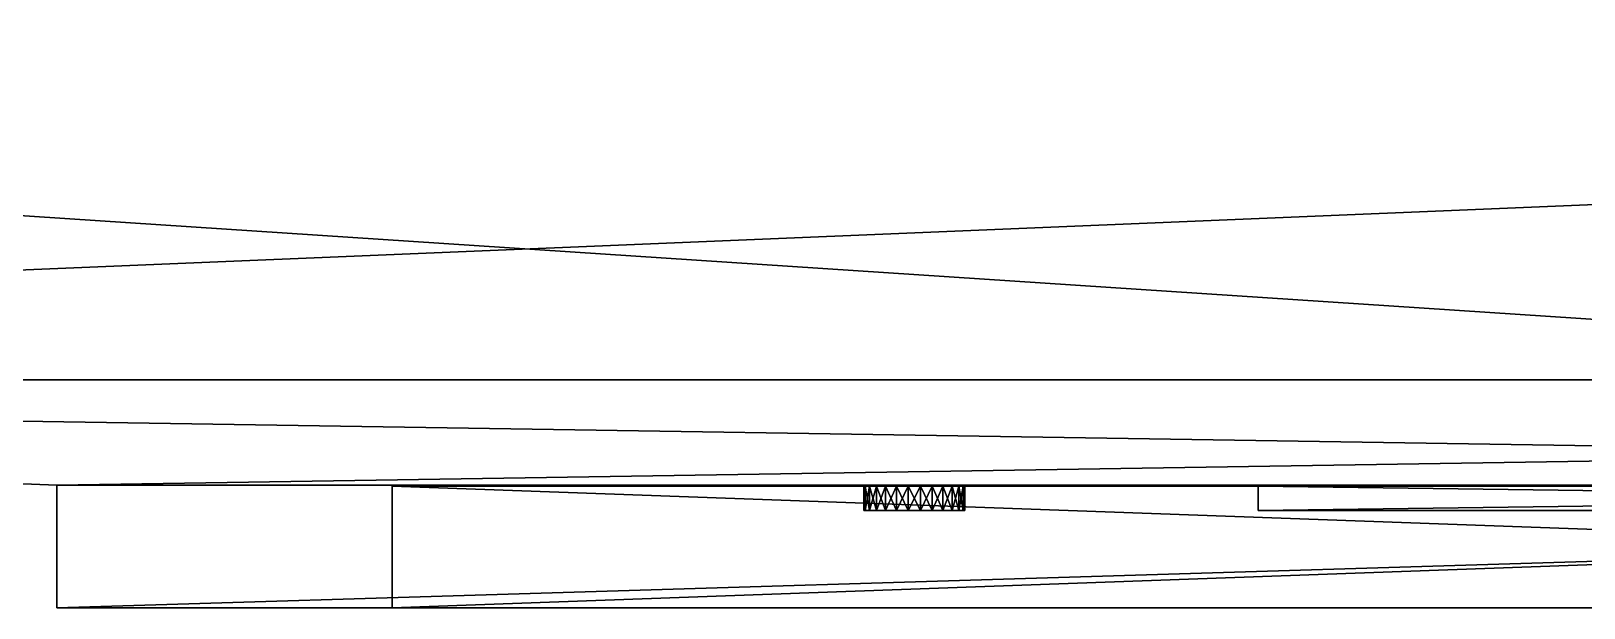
# Model space of a CAD drawing. Header units: metres. Extents: x -0.31 to 0.173, y -0.17 to 0.169.
# Drawn here: x -0.1528 to -0.089, y -0.1699 to -0.1461 of the extents above; entities that cross this region are included whole.
import ezdxf

# ---------------------------------------------------------------- set-up
doc = ezdxf.new("R2010")
doc.units = ezdxf.units.M
doc.layers.add('Default layer', color=7, linetype='Continuous')

# ---------------------------------------------------------------- blocks, each defined once
blk = doc.blocks.new('Robe Robin BMFL WashBeam')
mesh = blk.add_polyface()
corners = [(0.041126, -0.165855, -0.032329), (0.041126, -0.164855, -0.032329), (-0.033894, -0.164855, -0.032329), (-0.033894, -0.165855, -0.032329), (-0.203675, -0.143953, -0.104944), (0.203675, -0.083166, -0.104944), (0.203675, -0.143953, -0.104944), (-0.193314, -0.160478, -0.104944), (0.193314, -0.160478, -0.104944), (-0.083303, -0.164807, -0.104944), (0.083303, -0.164807, -0.104944), (-0.083303, -0.169855, -0.104944), (0.083303, -0.169855, -0.104944), (-0.202494, -0.145967), (0.202494, -0.083166), (0.153192, -0.115311), (0.150827, -0.115794), (0.14857, -0.11665), (0.146479, -0.117857), (0.144609, -0.119383), (0.143008, -0.12119), (0.141718, -0.123231), (0.140772, -0.125451), (0.140194, -0.127795), (0.14, -0.130201), (0.140194, -0.132608), (0.140772, -0.134951), (0.141718, -0.137172), (0.143008, -0.139213), (0.144609, -0.141019), (0.083303, -0.164807), (-0.083303, -0.169855), (0.083303, -0.169855), (0.069506, -0.164855, -0.091485), (0.069506, -0.164855, -0.015701), (-0.069506, -0.164855, -0.015701), (0.041126, -0.164855, -0.079823), (-0.033894, -0.164855, -0.079823), (-0.069506, -0.164855, -0.091485), (0.041126, -0.165855, -0.079823), (-0.033894, -0.165855, -0.079823), (-0.069506, -0.169855, -0.015701), (0.069506, -0.169855, -0.015701), (0.069506, -0.169855, -0.091485), (-0.069506, -0.169855, -0.091485), (-0.041092, -0.115201, -0.733147), (-0.01679, -0.114091, -0.733147), (-0.01012, -0.114841, -0.733147), (-0.003419, -0.115201, -0.733147), (0.060959, -0.115201, -0.681456), (0.061275, -0.112687, -0.694452), (0.08394, -0.115201, -0.595219), (0.008928, -0.114841, -0.733147), (0.022211, -0.112952, -0.733147), (0.039899, -0.115201, -0.733147), (0.002226, -0.115201, -0.733147), (-0.000287, -0.115201, -0.733368), (0.09699, -0.115016, -0.574508), (0.097233, -0.114997, -0.224143), (-0.098182, -0.115016, -0.574508), (-0.089447, -0.115201, -0.574508), (0.088255, -0.115201, -0.574508), (-0.071678, -0.115201, -0.650018)]
mesh.append_faces([[corners[k] for k in face] for face in [(0, 2, 3), (11, 10, 12), (31, 30, 32), (39, 3, 40), (41, 34, 42), (42, 33, 43), (45, 47, 48)]], dxfattribs={"vtx0": -1})
mesh.append_faces([[corners[k] for k in face] for face in [(33, 37, 38), (39, 1, 0), (49, 50, 51), (56, 52, 55), (57, 58, 59)]], dxfattribs={"vtx0": -1, "vtx1": -1})
mesh.append_faces([[corners[k] for k in face] for face in [(9, 8, 10), (13, 14, 15), (13, 15, 16), (13, 16, 17), (13, 17, 18), (13, 18, 19), (13, 19, 20), (13, 20, 21), (13, 21, 22), (13, 22, 23), (13, 23, 24), (13, 24, 25), (13, 25, 26), (13, 26, 27), (13, 27, 28), (13, 28, 29), (13, 29, 30), (1, 35, 2), (39, 0, 3), (40, 36, 39), (42, 34, 33), (12, 32, 42), (42, 32, 31), (12, 42, 43), (12, 43, 11), (43, 33, 38), (43, 38, 44), (61, 60, 62), (49, 51, 62), (49, 62, 45), (48, 49, 45), (54, 48, 55), (55, 48, 56), (54, 50, 49)]], dxfattribs={"vtx0": -1, "vtx1": -1, "vtx2": -1})
mesh.append_faces([[corners[k] for k in face] for face in [(4, 5, 6), (7, 6, 8), (1, 34, 35), (33, 1, 36), (33, 36, 37), (45, 46, 47), (47, 56, 48), (57, 60, 61)]], dxfattribs={"vtx0": -1, "vtx2": -1})
mesh.append_faces([[corners[k] for k in face] for face in [(33, 34, 1), (39, 36, 1), (40, 37, 36), (41, 35, 34), (52, 53, 54), (55, 52, 54), (51, 61, 62), (54, 49, 48)]], dxfattribs={"vtx1": -1, "vtx2": -1})
mesh.append_faces([[corners[k] for k in face] for face in [(0, 1, 2)]], dxfattribs={"vtx2": -1})
mesh = blk.add_polyface()
corners = [(-0.193314, -0.160478), (-0.202494, -0.145967), (0.083303, -0.164807), (-0.083303, -0.164807), (-0.193314, -0.160478, -0.104944), (-0.083303, -0.164807, -0.104944), (-0.1412, -0.136081), (-0.140436, -0.133791), (-0.140436, -0.133791, 0.009), (-0.1412, -0.136081, 0.009), (-0.140049, -0.131408), (-0.140049, -0.128994), (-0.140049, -0.128994, 0.009), (-0.140049, -0.131408, 0.009), (-0.145513, -0.118582), (-0.1475, -0.117211), (-0.1475, -0.117211, 0.009), (-0.145513, -0.118582, 0.009), (-0.1412, -0.124322, 0.009), (-0.142322, -0.122184, 0.009), (-0.168282, -0.123231, 0.009), (-0.140436, -0.126612, 0.009), (-0.169228, -0.125451, 0.009), (-0.169806, -0.127795, 0.009), (-0.17, -0.130201, 0.009), (-0.169806, -0.132608, 0.009), (-0.169228, -0.134951, 0.009), (-0.142322, -0.138218, 0.009), (-0.168282, -0.137172, 0.009), (-0.140436, -0.126612), (-0.149681, -0.116176), (-0.152, -0.115505, 0.009), (-0.149681, -0.116176, 0.009), (-0.142322, -0.122184), (-0.143772, -0.120255), (-0.143772, -0.120255, 0.009), (-0.142322, -0.138218), (-0.1412, -0.124322), (-0.149681, -0.144227), (-0.1475, -0.143192), (-0.1475, -0.143192, 0.009), (-0.149681, -0.144227, 0.009), (-0.143772, -0.140148), (-0.143772, -0.140148, 0.009), (-0.145513, -0.14182), (-0.145513, -0.14182, 0.009), (-0.152, -0.144898), (-0.126983, -0.104973, -0.244077), (-0.128742, -0.103742, -0.574508), (-0.124825, -0.10636, -0.574508), (-0.123319, -0.107253, -0.241519), (-0.098426, -0.114997, -0.224143), (-0.135884, -0.097645, -0.250513), (-0.133781, -0.099647, -0.248822), (-0.115485, -0.111018, -0.236051), (-0.107124, -0.113628, -0.230215), (-0.116436, -0.110634, -0.574508), (-0.107482, -0.113544, -0.574508), (-0.098182, -0.115016, -0.574508), (-0.100941, -0.105322, -0.574508), (-0.097496, -0.105048, -0.594919), (-0.096805, -0.105682, -0.594919), (-0.069172, -0.109093, -0.692534), (-0.089447, -0.115201, -0.574508), (-0.132442, -0.100826, -0.574508)]
mesh.append_faces([[corners[k] for k in face] for face in [(47, 48, 49), (54, 56, 57)]])
mesh.append_faces([[corners[k] for k in face] for face in [(51, 52, 53), (51, 54, 55), (50, 49, 56)]], dxfattribs={"vtx0": -1})
mesh.append_faces([[corners[k] for k in face] for face in [(3, 4, 5), (55, 54, 57), (51, 55, 58), (59, 61, 62)]], dxfattribs={"vtx0": -1, "vtx1": -1})
mesh.append_faces([[corners[k] for k in face] for face in [(0, 1, 2), (13, 12, 24), (9, 8, 26), (11, 21, 12), (7, 13, 8), (30, 31, 32), (33, 35, 19), (36, 9, 27), (37, 19, 18), (38, 40, 41), (42, 27, 43), (15, 32, 16), (39, 45, 40), (34, 17, 35), (29, 18, 21), (44, 43, 45), (51, 47, 50), (54, 50, 56), (48, 64, 59), (49, 48, 59), (49, 59, 63), (56, 49, 63), (57, 56, 63), (58, 57, 63)]], dxfattribs={"vtx0": -1, "vtx1": -1, "vtx2": -1})
mesh.append_faces([[corners[k] for k in face] for face in [(6, 8, 9), (10, 12, 13), (14, 16, 17), (51, 53, 47), (51, 50, 54), (55, 57, 58)]], dxfattribs={"vtx0": -1, "vtx2": -1})
mesh.append_faces([[corners[k] for k in face] for face in [(50, 47, 49)]], dxfattribs={"vtx1": -1})
mesh.append_faces([[corners[k] for k in face] for face in [(6, 7, 8), (14, 15, 16), (18, 19, 20), (21, 18, 22), (12, 21, 23), (8, 13, 25), (27, 9, 28), (11, 29, 21), (7, 10, 13), (33, 34, 35), (36, 6, 9), (37, 33, 19), (38, 39, 40), (42, 36, 27), (15, 30, 32), (39, 44, 45), (34, 14, 17), (29, 37, 18), (46, 38, 41), (44, 42, 43), (59, 60, 61), (63, 59, 62)]], dxfattribs={"vtx1": -1, "vtx2": -1})
mesh.append_faces([[corners[k] for k in face] for face in [(10, 11, 12)]], dxfattribs={"vtx2": -1})
mesh = blk.add_polyface()
corners = [(-0.193314, -0.160478, -0.104944), (-0.203675, -0.143953, -0.104944), (0.203675, -0.143953, -0.104944), (-0.083303, -0.164807, -0.104944), (0.193314, -0.160478, -0.104944), (-0.083303, -0.164807), (-0.193314, -0.160478), (0.083303, -0.164807), (-0.033894, -0.164855, -0.079823), (-0.048284, -0.164855, -0.0522), (-0.046195, -0.164855, -0.061695), (-0.04648, -0.164855, -0.061283), (-0.046854, -0.164855, -0.060951), (-0.047298, -0.164855, -0.060719), (-0.047784, -0.164855, -0.060599), (-0.048284, -0.164855, -0.060599), (-0.04877, -0.164855, -0.060719), (-0.049213, -0.164855, -0.060951), (-0.046018, -0.164855, -0.062163), (-0.05005, -0.164855, -0.062163), (-0.049872, -0.164855, -0.061695), (-0.069506, -0.164855, -0.091485), (-0.045958, -0.164855, -0.06266), (-0.05011, -0.164855, -0.06266), (-0.046018, -0.164855, -0.063157), (-0.05005, -0.164855, -0.063157), (-0.046195, -0.164855, -0.063625), (-0.049872, -0.164855, -0.063625), (-0.04648, -0.164855, -0.064037), (-0.049588, -0.164855, -0.064037), (-0.046854, -0.164855, -0.064369), (-0.049213, -0.164855, -0.064369), (-0.047298, -0.164855, -0.064601), (-0.04877, -0.164855, -0.064601), (-0.047784, -0.164855, -0.064721), (-0.048284, -0.164855, -0.064721), (-0.047298, -0.164855, -0.073024), (-0.047784, -0.164855, -0.072904), (-0.048284, -0.164855, -0.072904), (-0.04877, -0.164855, -0.073024), (-0.049213, -0.164855, -0.073257), (-0.049588, -0.164855, -0.073589), (-0.046854, -0.164855, -0.073257), (-0.04648, -0.164855, -0.073589), (-0.046195, -0.164855, -0.074001), (-0.049872, -0.164855, -0.074001), (-0.046018, -0.164855, -0.074469), (-0.05005, -0.164855, -0.074469), (-0.045958, -0.164855, -0.074965), (-0.05011, -0.164855, -0.074965), (-0.046018, -0.164855, -0.075462), (-0.05005, -0.164855, -0.075462), (-0.046195, -0.164855, -0.07593), (-0.049872, -0.164855, -0.07593), (-0.04648, -0.164855, -0.076342), (-0.046854, -0.164855, -0.076674), (-0.047298, -0.164855, -0.076907), (-0.047784, -0.164855, -0.077027), (-0.049213, -0.164855, -0.039111), (-0.049588, -0.164855, -0.038779), (-0.049588, -0.164855, -0.048762), (-0.049213, -0.164855, -0.04843), (-0.067735, -0.109985, -0.692534), (-0.069172, -0.109093, -0.692534), (-0.053694, -0.109954, -0.733147), (-0.041092, -0.115201, -0.733147), (-0.071678, -0.115201, -0.650018), (-0.042691, -0.107257, -0.733147), (-0.036376, -0.10953, -0.733147), (-0.01679, -0.114091, -0.733147), (-0.089447, -0.115201, -0.574508), (0.097233, -0.114997, -0.224143), (-0.098426, -0.114997, -0.224143), (-0.098182, -0.115016, -0.574508), (0.09699, -0.115016, -0.574508)]
mesh.append_faces([[corners[k] for k in face] for face in [(8, 10, 18)]], dxfattribs={"vtx0": -1})
mesh.append_faces([[corners[k] for k in face] for face in [(10, 9, 11), (13, 9, 14), (19, 20, 21), (27, 25, 21), (47, 45, 21), (66, 62, 65), (70, 62, 66)]], dxfattribs={"vtx0": -1, "vtx1": -1})
mesh.append_faces([[corners[k] for k in face] for face in [(0, 1, 2), (11, 9, 12), (12, 9, 13), (14, 9, 15), (15, 9, 16), (16, 9, 17), (8, 18, 22), (23, 19, 21), (8, 22, 24), (25, 23, 21), (8, 24, 26), (8, 26, 28), (29, 27, 21), (8, 28, 30), (8, 30, 32), (35, 33, 21), (8, 34, 35), (36, 35, 37), (37, 35, 38), (38, 35, 39), (39, 35, 40), (40, 35, 41), (41, 35, 21), (8, 36, 42), (8, 42, 43), (8, 43, 44), (45, 41, 21), (8, 44, 46), (8, 46, 48), (49, 47, 21), (8, 48, 50), (51, 49, 21), (8, 50, 52), (53, 51, 21), (8, 52, 54), (8, 54, 55), (8, 55, 56), (8, 56, 57), (58, 59, 60), (61, 58, 60), (62, 63, 64), (64, 67, 68), (64, 68, 69), (65, 64, 69), (70, 63, 62), (71, 72, 73), (74, 73, 70)]], dxfattribs={"vtx0": -1, "vtx1": -1, "vtx2": -1})
mesh.append_faces([[corners[k] for k in face] for face in [(8, 9, 10), (31, 29, 21), (8, 32, 34), (8, 35, 36), (62, 64, 65)]], dxfattribs={"vtx0": -1, "vtx2": -1})
mesh.append_faces([[corners[k] for k in face] for face in [(33, 31, 21)]], dxfattribs={"vtx1": -1})
mesh.append_faces([[corners[k] for k in face] for face in [(3, 0, 4), (5, 6, 7)]], dxfattribs={"vtx1": -1, "vtx2": -1})
mesh = blk.add_polyface()
corners = [(-0.202494, -0.145967), (-0.215735, -0.120805, -0.007836), (-0.215735, -0.120805, -0.09816), (-0.203675, -0.143953, -0.104944), (-0.193314, -0.160478, -0.104944), (-0.193314, -0.160478), (-0.083303, -0.164807), (-0.169806, -0.127795, 0.009), (-0.169228, -0.125451, 0.009), (-0.169228, -0.125451), (-0.169806, -0.127795), (-0.16143, -0.143753, 0.009), (-0.163521, -0.142546, 0.009), (-0.163521, -0.142546), (-0.16143, -0.143753), (-0.165391, -0.119383, 0.009), (-0.163521, -0.117857, 0.009), (-0.163521, -0.117857), (-0.165391, -0.119383), (-0.166992, -0.139213, 0.009), (-0.168282, -0.137172, 0.009), (-0.168282, -0.137172), (-0.166992, -0.139213), (-0.145513, -0.118582, 0.009), (-0.143772, -0.120255, 0.009), (-0.166992, -0.12119, 0.009), (-0.142322, -0.122184, 0.009), (-0.168282, -0.123231, 0.009), (-0.1412, -0.124322, 0.009), (-0.140436, -0.126612, 0.009), (-0.140049, -0.128994, 0.009), (-0.17, -0.130201, 0.009), (-0.140049, -0.131408, 0.009), (-0.169806, -0.132608, 0.009), (-0.140436, -0.133791, 0.009), (-0.169228, -0.134951, 0.009), (-0.1412, -0.136081, 0.009), (-0.142322, -0.138218, 0.009), (-0.143772, -0.140148, 0.009), (-0.165391, -0.141019, 0.009), (-0.145513, -0.14182, 0.009), (-0.1475, -0.143192, 0.009), (-0.149681, -0.144227, 0.009), (-0.159173, -0.144609, 0.009), (-0.152, -0.144898, 0.009), (-0.156808, -0.145092, 0.009), (-0.154396, -0.145189, 0.009), (-0.156808, -0.145092), (-0.154396, -0.145189), (-0.169228, -0.134951), (-0.166992, -0.12119), (-0.168282, -0.123231), (-0.17, -0.130201), (-0.165391, -0.141019), (-0.159173, -0.144609), (-0.169806, -0.132608), (-0.152, -0.144898)]
mesh.append_faces([[corners[k] for k in face] for face in [(0, 2, 3), (46, 47, 48), (31, 10, 52)]], dxfattribs={"vtx0": -1})
mesh.append_faces([[corners[k] for k in face] for face in [(6, 5, 4), (23, 16, 15), (29, 8, 7), (37, 20, 19), (41, 12, 11), (46, 45, 47), (20, 35, 49), (27, 25, 50), (31, 7, 10), (12, 39, 53), (45, 43, 54), (43, 11, 14), (8, 27, 51), (35, 33, 55), (39, 19, 22), (33, 31, 52), (56, 42, 44), (48, 44, 46), (25, 15, 18)]], dxfattribs={"vtx0": -1, "vtx1": -1, "vtx2": -1})
mesh.append_faces([[corners[k] for k in face] for face in [(0, 3, 4), (7, 9, 10), (11, 13, 14), (15, 17, 18), (19, 21, 22), (24, 15, 25), (26, 25, 27), (28, 27, 8), (30, 7, 31), (32, 31, 33), (34, 33, 35), (36, 35, 20), (38, 19, 39), (40, 39, 12), (42, 11, 43), (44, 43, 45), (20, 49, 21), (27, 50, 51), (12, 53, 13), (45, 54, 47), (43, 14, 54), (8, 51, 9), (35, 55, 49), (39, 22, 53), (33, 52, 55), (25, 18, 50)]], dxfattribs={"vtx0": -1, "vtx2": -1})
mesh.append_faces([[corners[k] for k in face] for face in [(5, 0, 4), (46, 44, 45)]], dxfattribs={"vtx1": -1})
mesh.append_faces([[corners[k] for k in face] for face in [(0, 1, 2), (7, 8, 9), (11, 12, 13), (15, 16, 17), (19, 20, 21), (24, 23, 15), (26, 24, 25), (38, 37, 19), (40, 38, 39), (41, 40, 12), (42, 41, 11), (44, 42, 43), (48, 56, 44)]], dxfattribs={"vtx1": -1, "vtx2": -1})
mesh = blk.add_polyface()
corners = [(-0.04877, -0.165855, -0.060719), (-0.04877, -0.164855, -0.060719), (-0.049213, -0.164855, -0.060951), (-0.049213, -0.165855, -0.060951), (-0.05005, -0.165855, -0.075462), (-0.05005, -0.164855, -0.075462), (-0.049872, -0.164855, -0.07593), (-0.049872, -0.165855, -0.07593), (-0.049872, -0.165855, -0.074001), (-0.049872, -0.164855, -0.074001), (-0.05005, -0.164855, -0.074469), (-0.05005, -0.165855, -0.074469), (-0.049588, -0.165855, -0.061283), (-0.049588, -0.164855, -0.061283), (-0.049872, -0.164855, -0.061695), (-0.049872, -0.165855, -0.061695), (-0.049872, -0.165855, -0.049174), (-0.049872, -0.164855, -0.049174), (-0.05005, -0.164855, -0.049642), (-0.05005, -0.165855, -0.049642), (-0.05011, -0.165855, -0.06266), (-0.05011, -0.164855, -0.06266), (-0.05005, -0.164855, -0.063157), (-0.05005, -0.165855, -0.063157), (-0.05005, -0.164855, -0.062163), (-0.05005, -0.165855, -0.062163), (-0.049213, -0.165855, -0.039111), (-0.049213, -0.164855, -0.039111), (-0.04877, -0.164855, -0.039343), (-0.04877, -0.165855, -0.039343), (-0.049588, -0.165855, -0.076342), (-0.049588, -0.164855, -0.076342), (-0.049213, -0.164855, -0.076674), (-0.049213, -0.165855, -0.076674), (-0.049588, -0.165855, -0.051516), (-0.049588, -0.164855, -0.051516), (-0.049213, -0.164855, -0.051848), (-0.049213, -0.165855, -0.051848), (-0.069506, -0.169855, -0.015701), (-0.083303, -0.169855), (-0.083303, -0.169855, -0.104944), (-0.069506, -0.169855, -0.091485), (-0.05011, -0.165855, -0.050139), (-0.05011, -0.164855, -0.050139), (-0.05005, -0.164855, -0.050636), (-0.05005, -0.165855, -0.050636), (-0.049872, -0.165855, -0.051104), (-0.049872, -0.164855, -0.051104), (-0.04877, -0.164855, -0.076907), (-0.04877, -0.165855, -0.076907), (-0.049872, -0.164855, -0.063625), (-0.049872, -0.165855, -0.063625), (-0.049588, -0.164855, -0.064037), (-0.049588, -0.165855, -0.064037), (-0.049213, -0.164855, -0.064369), (-0.049213, -0.165855, -0.064369), (-0.049213, -0.165855, -0.073257), (-0.049213, -0.164855, -0.073257), (-0.049588, -0.164855, -0.073589), (-0.049588, -0.165855, -0.073589), (-0.049588, -0.165855, -0.048762), (-0.049588, -0.164855, -0.048762), (-0.04877, -0.165855, -0.03546), (-0.049213, -0.164855, -0.035693), (-0.049213, -0.165855, -0.035693), (-0.049872, -0.165855, -0.036437), (-0.05005, -0.164855, -0.036905), (-0.05005, -0.165855, -0.036905), (-0.05005, -0.165855, -0.037899), (-0.049872, -0.164855, -0.038367), (-0.049872, -0.165855, -0.038367), (-0.05011, -0.165855, -0.074965), (-0.069506, -0.164855, -0.091485), (-0.069506, -0.164855, -0.015701), (-0.05011, -0.164855, -0.074965), (-0.04877, -0.165855, -0.073024), (-0.049213, -0.165855, -0.04843), (-0.04877, -0.165855, -0.048198), (-0.049213, -0.164855, -0.04843), (-0.049588, -0.164855, -0.038779), (-0.049588, -0.165855, -0.038779), (-0.05011, -0.164855, -0.037402), (-0.05011, -0.165855, -0.037402), (-0.049588, -0.164855, -0.036025), (-0.049588, -0.165855, -0.036025), (-0.05005, -0.164855, -0.037899), (-0.049872, -0.164855, -0.036437), (-0.083303, -0.164807), (-0.083303, -0.164807, -0.104944)]
mesh.append_faces([[corners[k] for k in face] for face in [(8, 9, 10), (16, 17, 18), (15, 14, 24), (60, 61, 17)]])
mesh.append_faces([[corners[k] for k in face] for face in [(42, 44, 45), (75, 57, 56)]], dxfattribs={"vtx0": -1})
mesh.append_faces([[corners[k] for k in face] for face in [(0, 2, 3), (4, 6, 7), (8, 10, 11), (12, 14, 15), (16, 18, 19), (20, 22, 23), (15, 24, 25), (34, 35, 36), (34, 36, 37), (46, 35, 34), (23, 50, 51), (51, 52, 53), (53, 54, 55), (60, 17, 16), (62, 63, 64), (45, 47, 46), (76, 61, 60), (80, 27, 26)]], dxfattribs={"vtx0": -1, "vtx1": -1})
mesh.append_faces([[corners[k] for k in face] for face in [(25, 24, 21), (25, 21, 20), (26, 27, 28), (26, 28, 29), (30, 31, 32), (30, 32, 33), (46, 47, 35), (33, 32, 48), (33, 48, 49), (56, 58, 59), (68, 69, 70), (19, 43, 42), (59, 9, 8), (71, 5, 4), (41, 73, 38), (11, 74, 71), (7, 31, 30), (77, 78, 76), (70, 79, 80), (67, 81, 82), (64, 83, 84), (84, 86, 65), (3, 13, 12), (39, 87, 88), (39, 88, 40)]], dxfattribs={"vtx0": -1, "vtx1": -1, "vtx2": -1})
mesh.append_faces([[corners[k] for k in face] for face in [(4, 5, 6), (38, 39, 40), (23, 22, 50), (51, 50, 52), (53, 52, 54), (56, 57, 58), (65, 66, 67), (82, 85, 68)]], dxfattribs={"vtx0": -1, "vtx2": -1})
mesh.append_faces([[corners[k] for k in face] for face in [(41, 38, 40)]], dxfattribs={"vtx1": -1, "vtx2": -1})
mesh.append_faces([[corners[k] for k in face] for face in [(0, 1, 2), (12, 13, 14), (20, 21, 22), (42, 43, 44), (41, 72, 73)]], dxfattribs={"vtx2": -1})
mesh = blk.add_polyface()
corners = [(-0.083303, -0.169855, -0.104944), (-0.083303, -0.164807, -0.104944), (0.083303, -0.164807, -0.104944), (-0.045958, -0.165855, -0.037402), (-0.046018, -0.165855, -0.036905), (-0.05005, -0.165855, -0.036905), (-0.046018, -0.165855, -0.050636), (-0.046018, -0.164855, -0.050636), (-0.045958, -0.164855, -0.050139), (-0.045958, -0.165855, -0.050139), (-0.046018, -0.165855, -0.049642), (-0.046018, -0.164855, -0.049642), (-0.046195, -0.164855, -0.049174), (-0.046195, -0.165855, -0.049174), (-0.046018, -0.165855, -0.074469), (-0.046018, -0.164855, -0.074469), (-0.046195, -0.164855, -0.074001), (-0.046195, -0.165855, -0.074001), (-0.046195, -0.165855, -0.07593), (-0.046195, -0.164855, -0.07593), (-0.046018, -0.164855, -0.075462), (-0.046018, -0.165855, -0.075462), (-0.046854, -0.165855, -0.035693), (-0.046854, -0.164855, -0.035693), (-0.047298, -0.164855, -0.03546), (-0.047298, -0.165855, -0.03546), (-0.046854, -0.165855, -0.076674), (-0.046854, -0.164855, -0.076674), (-0.04648, -0.164855, -0.076342), (-0.04648, -0.165855, -0.076342), (-0.047298, -0.165855, -0.039343), (-0.047298, -0.164855, -0.039343), (-0.046854, -0.164855, -0.039111), (-0.046854, -0.165855, -0.039111), (-0.083303, -0.169855), (-0.083303, -0.164807), (0.083303, -0.164807), (-0.045958, -0.165855, -0.074965), (-0.05005, -0.165855, -0.074469), (-0.047298, -0.165855, -0.076907), (-0.047298, -0.164855, -0.076907), (-0.046854, -0.165855, -0.073257), (-0.046854, -0.164855, -0.073257), (-0.047298, -0.164855, -0.073024), (-0.047298, -0.165855, -0.073024), (-0.04648, -0.164855, -0.073589), (-0.04648, -0.165855, -0.073589), (-0.045958, -0.165855, -0.06266), (-0.045958, -0.164855, -0.06266), (-0.046018, -0.164855, -0.062163), (-0.046018, -0.165855, -0.062163), (-0.04648, -0.165855, -0.061283), (-0.04648, -0.164855, -0.061283), (-0.046854, -0.164855, -0.060951), (-0.046854, -0.165855, -0.060951), (-0.045958, -0.164855, -0.074965), (0.069506, -0.169855, -0.091485), (-0.069506, -0.169855, -0.091485), (-0.046195, -0.165855, -0.036437), (-0.046195, -0.164855, -0.036437), (-0.04648, -0.164855, -0.036025), (-0.04648, -0.165855, -0.036025), (-0.046854, -0.165855, -0.051848), (-0.04648, -0.164855, -0.051516), (-0.04648, -0.165855, -0.051516), (-0.047298, -0.164855, -0.060719), (-0.047298, -0.165855, -0.060719), (-0.05005, -0.165855, -0.062163), (-0.046195, -0.165855, -0.063625), (-0.046018, -0.164855, -0.063157), (-0.046018, -0.165855, -0.063157), (-0.047298, -0.165855, -0.064601), (-0.046854, -0.164855, -0.064369), (-0.046854, -0.165855, -0.064369), (-0.04648, -0.165855, -0.048762), (-0.046854, -0.164855, -0.04843), (-0.046854, -0.165855, -0.04843), (-0.04648, -0.165855, -0.064037), (-0.046195, -0.164855, -0.063625), (-0.033894, -0.165855, -0.032329), (-0.033894, -0.164855, -0.079823), (-0.033894, -0.165855, -0.079823), (-0.04648, -0.164855, -0.064037), (-0.046195, -0.164855, -0.051104), (-0.046195, -0.165855, -0.051104), (-0.046018, -0.164855, -0.036905), (-0.046018, -0.165855, -0.037899), (-0.045958, -0.164855, -0.037402), (0.069506, -0.169855, -0.015701), (-0.069506, -0.169855, -0.015701), (-0.047298, -0.165855, -0.05208), (-0.046854, -0.164855, -0.051848), (-0.047298, -0.164855, -0.048198), (-0.047298, -0.165855, -0.048198), (-0.05005, -0.165855, -0.049642), (-0.04648, -0.164855, -0.038779), (-0.04648, -0.165855, -0.038779), (-0.046195, -0.165855, -0.038367), (-0.046018, -0.164855, -0.037899), (-0.04648, -0.164855, -0.048762), (-0.046195, -0.164855, -0.038367), (-0.046195, -0.164855, -0.061695), (-0.046195, -0.165855, -0.061695)]
mesh.append_faces([[corners[k] for k in face] for face in [(10, 11, 12), (14, 15, 16), (18, 19, 20), (22, 23, 24)]])
mesh.append_faces([[corners[k] for k in face] for face in [(6, 8, 9), (26, 27, 28), (17, 16, 45), (61, 60, 23), (74, 75, 76), (3, 85, 4)]], dxfattribs={"vtx0": -1})
mesh.append_faces([[corners[k] for k in face] for face in [(10, 12, 13), (14, 16, 17), (18, 20, 21), (26, 28, 29), (30, 32, 33), (47, 49, 50), (51, 53, 54), (61, 23, 22), (62, 63, 64), (54, 65, 66), (64, 83, 84), (90, 91, 62), (76, 92, 93), (97, 98, 86), (4, 59, 58), (96, 100, 97), (70, 48, 47), (9, 11, 10)]], dxfattribs={"vtx0": -1, "vtx1": -1})
mesh.append_faces([[corners[k] for k in face] for face in [(3, 4, 5), (22, 24, 25), (37, 14, 38), (39, 27, 26), (17, 45, 46), (58, 60, 61), (46, 42, 41), (47, 50, 67), (37, 15, 14), (71, 72, 73), (77, 78, 68), (79, 80, 81), (29, 19, 18), (73, 82, 77), (86, 87, 3), (88, 34, 89), (9, 10, 94), (33, 95, 96), (13, 99, 74), (84, 7, 6), (50, 101, 102), (102, 52, 51)]], dxfattribs={"vtx0": -1, "vtx1": -1, "vtx2": -1})
mesh.append_faces([[corners[k] for k in face] for face in [(30, 31, 32), (39, 40, 27), (41, 42, 43), (41, 43, 44), (21, 55, 37), (0, 56, 57), (68, 69, 70)]], dxfattribs={"vtx0": -1, "vtx2": -1})
mesh.append_faces([[corners[k] for k in face] for face in [(0, 1, 2), (34, 35, 36)]], dxfattribs={"vtx1": -1, "vtx2": -1})
mesh.append_faces([[corners[k] for k in face] for face in [(6, 7, 8), (47, 48, 49), (51, 52, 53), (21, 20, 55), (58, 59, 60)]], dxfattribs={"vtx2": -1})
mesh = blk.add_polyface()
corners = [(-0.033894, -0.164855, -0.032329), (-0.069506, -0.164855, -0.015701), (-0.048284, -0.164855, -0.035341), (-0.04877, -0.164855, -0.03546), (-0.049213, -0.164855, -0.035693), (-0.049588, -0.164855, -0.036025), (-0.049588, -0.164855, -0.076342), (-0.049872, -0.164855, -0.07593), (-0.069506, -0.164855, -0.091485), (-0.049213, -0.164855, -0.076674), (-0.04877, -0.164855, -0.076907), (-0.048284, -0.164855, -0.077027), (-0.033894, -0.164855, -0.079823), (-0.049588, -0.164855, -0.051516), (-0.049872, -0.164855, -0.051104), (-0.049872, -0.164855, -0.061695), (-0.049213, -0.164855, -0.060951), (-0.049588, -0.164855, -0.061283), (-0.048284, -0.165855, -0.060599), (-0.048284, -0.164855, -0.060599), (-0.04877, -0.164855, -0.060719), (-0.048284, -0.165855, -0.064721), (-0.048284, -0.164855, -0.064721), (-0.047784, -0.164855, -0.064721), (-0.048284, -0.165855, -0.077027), (-0.047784, -0.164855, -0.077027), (-0.049872, -0.165855, -0.036437), (-0.049872, -0.164855, -0.036437), (-0.05005, -0.164855, -0.036905), (-0.047784, -0.165855, -0.060599), (-0.047784, -0.164855, -0.060599), (-0.048284, -0.165855, -0.048078), (-0.048284, -0.164855, -0.048078), (-0.04877, -0.164855, -0.048198), (-0.05005, -0.165855, -0.037899), (-0.05005, -0.164855, -0.037899), (-0.049872, -0.164855, -0.038367), (-0.05005, -0.165855, -0.049642), (-0.05005, -0.164855, -0.049642), (-0.05011, -0.164855, -0.050139), (-0.049588, -0.165855, -0.073589), (-0.049588, -0.164855, -0.073589), (-0.049872, -0.164855, -0.074001), (-0.049213, -0.165855, -0.064369), (-0.049213, -0.164855, -0.064369), (-0.04877, -0.164855, -0.064601), (-0.05011, -0.165855, -0.074965), (-0.05011, -0.164855, -0.074965), (-0.05005, -0.164855, -0.075462), (-0.049213, -0.165855, -0.051848), (-0.049213, -0.164855, -0.051848), (-0.04877, -0.164855, -0.05208), (-0.05005, -0.165855, -0.050636), (-0.05005, -0.164855, -0.050636), (-0.05005, -0.165855, -0.074469), (-0.05005, -0.164855, -0.074469), (-0.049872, -0.165855, -0.07593), (-0.04877, -0.165855, -0.073024), (-0.04877, -0.164855, -0.073024), (-0.049213, -0.164855, -0.073257), (-0.049213, -0.165855, -0.04843), (-0.049213, -0.164855, -0.04843), (-0.049588, -0.164855, -0.048762), (-0.047784, -0.165855, -0.072904), (-0.047784, -0.164855, -0.072904), (-0.048284, -0.164855, -0.072904), (-0.04877, -0.165855, -0.048198), (-0.049872, -0.165855, -0.038367), (-0.049588, -0.164855, -0.038779), (-0.049588, -0.165855, -0.038779), (-0.049213, -0.164855, -0.039111), (-0.05005, -0.165855, -0.036905), (-0.05011, -0.164855, -0.037402), (-0.049213, -0.165855, -0.035693), (-0.049872, -0.164855, -0.049174), (-0.04877, -0.164855, -0.039343), (-0.048284, -0.164855, -0.039463), (-0.047784, -0.164855, -0.048078), (-0.048284, -0.164855, -0.0522), (-0.05011, -0.165855, -0.037402), (-0.048284, -0.165855, -0.039463), (-0.047784, -0.164855, -0.039463), (-0.048284, -0.165855, -0.0522), (-0.047784, -0.164855, -0.0522), (-0.049588, -0.165855, -0.036025), (-0.049213, -0.165855, -0.060951), (-0.04877, -0.165855, -0.076907)]
mesh.append_faces([[corners[k] for k in face] for face in [(18, 19, 20), (26, 27, 28)]])
mesh.append_faces([[corners[k] for k in face] for face in [(4, 1, 5), (31, 32, 33), (52, 53, 14), (66, 33, 61), (71, 28, 72)]], dxfattribs={"vtx0": -1})
mesh.append_faces([[corners[k] for k in face] for face in [(3, 1, 4), (16, 13, 17), (5, 1, 27), (28, 1, 8), (36, 35, 8), (75, 70, 61), (38, 74, 8), (15, 14, 8), (51, 50, 16), (84, 5, 27)]], dxfattribs={"vtx0": -1, "vtx1": -1})
mesh.append_faces([[corners[k] for k in face] for face in [(2, 1, 3), (12, 11, 8), (17, 13, 15), (37, 38, 39), (43, 44, 45), (54, 55, 47), (56, 7, 6), (27, 1, 28), (72, 28, 8), (35, 72, 8), (68, 36, 8), (74, 68, 8), (76, 75, 61), (77, 76, 32), (32, 76, 33), (33, 76, 61), (39, 38, 8), (53, 39, 8), (14, 53, 8), (78, 51, 16), (79, 72, 35), (82, 78, 83), (86, 10, 11)]], dxfattribs={"vtx0": -1, "vtx1": -1, "vtx2": -1})
mesh.append_faces([[corners[k] for k in face] for face in [(0, 1, 2), (21, 22, 23), (29, 30, 19), (34, 35, 36), (40, 41, 42), (49, 50, 51), (63, 64, 65), (67, 36, 68), (69, 68, 70), (80, 76, 81)]], dxfattribs={"vtx0": -1, "vtx2": -1})
mesh.append_faces([[corners[k] for k in face] for face in [(10, 9, 8), (73, 4, 5)]], dxfattribs={"vtx1": -1})
mesh.append_faces([[corners[k] for k in face] for face in [(9, 6, 8), (11, 10, 8), (13, 14, 15), (24, 11, 25), (62, 68, 74), (50, 13, 16), (85, 16, 17)]], dxfattribs={"vtx1": -1, "vtx2": -1})
mesh.append_faces([[corners[k] for k in face] for face in [(6, 7, 8), (46, 47, 48), (57, 58, 59), (60, 61, 62)]], dxfattribs={"vtx2": -1})
mesh = blk.add_polyface()
corners = [(-0.048284, -0.165855, -0.072904), (-0.048284, -0.164855, -0.072904), (-0.04877, -0.164855, -0.073024), (-0.04877, -0.165855, -0.073024), (-0.047298, -0.165855, -0.03546), (-0.048284, -0.165855, -0.035341), (-0.04877, -0.165855, -0.03546), (-0.046854, -0.165855, -0.035693), (-0.049213, -0.165855, -0.035693), (-0.04648, -0.165855, -0.036025), (-0.049588, -0.165855, -0.036025), (-0.046195, -0.165855, -0.036437), (-0.049872, -0.165855, -0.036437), (-0.046018, -0.165855, -0.036905), (-0.05005, -0.165855, -0.036905), (-0.045958, -0.165855, -0.037402), (-0.05011, -0.165855, -0.037402), (-0.046018, -0.165855, -0.037899), (-0.05005, -0.165855, -0.037899), (-0.046195, -0.165855, -0.038367), (-0.049872, -0.165855, -0.038367), (-0.04648, -0.165855, -0.038779), (-0.049588, -0.165855, -0.038779), (-0.046854, -0.165855, -0.039111), (-0.049213, -0.165855, -0.039111), (-0.047298, -0.165855, -0.039343), (-0.04877, -0.165855, -0.039343), (-0.047784, -0.165855, -0.039463), (-0.048284, -0.165855, -0.039463), (-0.048284, -0.164855, -0.035341), (-0.04877, -0.164855, -0.03546), (-0.047298, -0.165855, -0.073024), (-0.046854, -0.165855, -0.073257), (-0.049213, -0.165855, -0.073257), (-0.04648, -0.165855, -0.073589), (-0.049588, -0.165855, -0.073589), (-0.046195, -0.165855, -0.074001), (-0.049872, -0.165855, -0.074001), (-0.046018, -0.165855, -0.074469), (-0.05005, -0.165855, -0.074469), (-0.045958, -0.165855, -0.074965), (-0.05011, -0.165855, -0.074965), (-0.046018, -0.165855, -0.075462), (-0.05005, -0.165855, -0.075462), (-0.046195, -0.165855, -0.07593), (-0.049872, -0.165855, -0.07593), (-0.04648, -0.165855, -0.076342), (-0.049588, -0.165855, -0.076342), (-0.046854, -0.165855, -0.076674), (-0.049213, -0.165855, -0.076674), (-0.047298, -0.165855, -0.076907), (-0.04877, -0.165855, -0.076907), (-0.047784, -0.165855, -0.077027), (-0.048284, -0.165855, -0.077027), (-0.04877, -0.164855, -0.039343), (-0.048284, -0.164855, -0.039463), (-0.049213, -0.164855, -0.035693), (-0.04877, -0.165855, -0.064601), (-0.04877, -0.164855, -0.064601), (-0.048284, -0.164855, -0.064721), (-0.048284, -0.165855, -0.064721), (-0.04877, -0.165855, -0.05208), (-0.04877, -0.164855, -0.05208), (-0.048284, -0.164855, -0.0522), (-0.048284, -0.165855, -0.0522), (-0.048284, -0.165855, -0.060599), (-0.04877, -0.164855, -0.060719), (-0.04877, -0.165855, -0.060719), (-0.047298, -0.165855, -0.060719), (-0.046854, -0.165855, -0.060951), (-0.049213, -0.165855, -0.060951), (-0.04648, -0.165855, -0.061283), (-0.049588, -0.165855, -0.061283), (-0.046195, -0.165855, -0.061695), (-0.049872, -0.165855, -0.061695), (-0.046018, -0.165855, -0.062163), (-0.05005, -0.165855, -0.062163), (-0.045958, -0.165855, -0.06266), (-0.05011, -0.165855, -0.06266), (-0.046018, -0.165855, -0.063157), (-0.05005, -0.165855, -0.063157), (-0.046195, -0.165855, -0.063625), (-0.049872, -0.165855, -0.063625), (-0.04648, -0.165855, -0.064037), (-0.049588, -0.165855, -0.064037), (-0.046854, -0.165855, -0.064369), (-0.049213, -0.165855, -0.064369), (-0.047298, -0.165855, -0.064601), (-0.047784, -0.165855, -0.064721), (-0.048284, -0.165855, -0.048078), (-0.04877, -0.164855, -0.048198), (-0.04877, -0.165855, -0.048198), (-0.049213, -0.165855, -0.051848), (-0.046854, -0.165855, -0.04843), (-0.049213, -0.165855, -0.04843), (-0.04648, -0.165855, -0.048762), (-0.049588, -0.165855, -0.048762), (-0.046195, -0.165855, -0.049174), (-0.049872, -0.165855, -0.049174), (-0.046018, -0.165855, -0.049642), (-0.05005, -0.165855, -0.049642), (-0.045958, -0.165855, -0.050139), (-0.05011, -0.165855, -0.050139), (-0.046018, -0.165855, -0.050636), (-0.05005, -0.165855, -0.050636), (-0.046195, -0.165855, -0.051104), (-0.049872, -0.165855, -0.051104), (-0.04648, -0.165855, -0.051516), (-0.049588, -0.165855, -0.051516), (-0.046854, -0.165855, -0.051848), (-0.047298, -0.165855, -0.05208), (-0.047784, -0.165855, -0.0522), (-0.048284, -0.164855, -0.077027)]
mesh.append_faces([[corners[k] for k in face] for face in [(0, 1, 2)]])
mesh.append_faces([[corners[k] for k in face] for face in [(9, 8, 10), (13, 12, 14), (19, 18, 20), (21, 20, 22), (25, 24, 26), (36, 35, 37), (46, 45, 47), (48, 47, 49), (50, 49, 51), (57, 59, 60), (61, 63, 64), (71, 70, 72), (92, 62, 61), (93, 91, 94)]], dxfattribs={"vtx0": -1})
mesh.append_faces([[corners[k] for k in face] for face in [(0, 2, 3), (32, 3, 33), (34, 33, 35), (38, 37, 39), (44, 43, 45), (52, 51, 53), (6, 30, 56), (65, 66, 67), (69, 67, 70), (73, 72, 74), (75, 74, 76), (77, 76, 78), (83, 82, 84), (85, 84, 86), (89, 90, 91), (95, 94, 96), (97, 96, 98), (99, 98, 100), (101, 100, 102), (103, 102, 104), (105, 104, 106), (107, 106, 108), (109, 108, 92), (111, 61, 64)]], dxfattribs={"vtx0": -1, "vtx1": -1})
mesh.append_faces([[corners[k] for k in face] for face in [(7, 6, 8), (17, 16, 18), (23, 22, 24), (27, 26, 28), (31, 0, 3), (42, 41, 43), (26, 54, 55), (68, 65, 67), (79, 78, 80), (81, 80, 82), (88, 57, 60), (86, 58, 57), (110, 92, 61), (51, 112, 53)]], dxfattribs={"vtx0": -1, "vtx1": -1, "vtx2": -1})
mesh.append_faces([[corners[k] for k in face] for face in [(4, 5, 6), (11, 10, 12), (15, 14, 16), (5, 30, 6), (40, 39, 41), (26, 55, 28), (57, 58, 59), (61, 62, 63), (87, 86, 57)]], dxfattribs={"vtx0": -1, "vtx2": -1})
mesh.append_faces([[corners[k] for k in face] for face in [(5, 29, 30)]], dxfattribs={"vtx2": -1})
mesh = blk.add_polyface()
corners = [(-0.047784, -0.165855, -0.0522), (-0.047784, -0.164855, -0.0522), (-0.047298, -0.164855, -0.05208), (-0.047298, -0.165855, -0.05208), (-0.047298, -0.165855, -0.03546), (-0.047784, -0.165855, -0.035341), (-0.048284, -0.165855, -0.035341), (-0.046854, -0.165855, -0.035693), (-0.04877, -0.165855, -0.03546), (-0.04648, -0.165855, -0.036025), (-0.049213, -0.165855, -0.035693), (-0.046195, -0.165855, -0.036437), (-0.049588, -0.165855, -0.036025), (-0.046018, -0.165855, -0.036905), (-0.049872, -0.165855, -0.036437), (-0.046018, -0.165855, -0.037899), (-0.045958, -0.165855, -0.037402), (-0.05011, -0.165855, -0.037402), (-0.046195, -0.165855, -0.038367), (-0.05005, -0.165855, -0.037899), (-0.04648, -0.165855, -0.038779), (-0.049872, -0.165855, -0.038367), (-0.046854, -0.165855, -0.039111), (-0.049588, -0.165855, -0.038779), (-0.047298, -0.165855, -0.039343), (-0.049213, -0.165855, -0.039111), (-0.047784, -0.165855, -0.039463), (-0.04877, -0.165855, -0.039343), (-0.047298, -0.165855, -0.073024), (-0.047784, -0.165855, -0.072904), (-0.048284, -0.165855, -0.072904), (-0.046854, -0.165855, -0.073257), (-0.04877, -0.165855, -0.073024), (-0.04648, -0.165855, -0.073589), (-0.049213, -0.165855, -0.073257), (-0.046195, -0.165855, -0.074001), (-0.049588, -0.165855, -0.073589), (-0.046018, -0.165855, -0.074469), (-0.049872, -0.165855, -0.074001), (-0.046018, -0.165855, -0.075462), (-0.045958, -0.165855, -0.074965), (-0.05011, -0.165855, -0.074965), (-0.046195, -0.165855, -0.07593), (-0.05005, -0.165855, -0.075462), (-0.04648, -0.165855, -0.076342), (-0.049872, -0.165855, -0.07593), (-0.046854, -0.165855, -0.076674), (-0.049588, -0.165855, -0.076342), (-0.047298, -0.165855, -0.076907), (-0.049213, -0.165855, -0.076674), (-0.047784, -0.165855, -0.077027), (-0.04877, -0.165855, -0.076907), (-0.047298, -0.165855, -0.048198), (-0.047298, -0.164855, -0.048198), (-0.047784, -0.164855, -0.048078), (-0.047784, -0.165855, -0.048078), (-0.048284, -0.165855, -0.064721), (-0.047784, -0.164855, -0.064721), (-0.047784, -0.165855, -0.064721), (-0.047298, -0.165855, -0.060719), (-0.047784, -0.165855, -0.060599), (-0.048284, -0.165855, -0.060599), (-0.046854, -0.165855, -0.060951), (-0.04877, -0.165855, -0.060719), (-0.04648, -0.165855, -0.061283), (-0.049213, -0.165855, -0.060951), (-0.046195, -0.165855, -0.061695), (-0.049588, -0.165855, -0.061283), (-0.046018, -0.165855, -0.062163), (-0.049872, -0.165855, -0.061695), (-0.046018, -0.165855, -0.063157), (-0.045958, -0.165855, -0.06266), (-0.05011, -0.165855, -0.06266), (-0.046195, -0.165855, -0.063625), (-0.05005, -0.165855, -0.063157), (-0.04648, -0.165855, -0.064037), (-0.049872, -0.165855, -0.063625), (-0.046854, -0.165855, -0.064369), (-0.049588, -0.165855, -0.064037), (-0.047298, -0.165855, -0.064601), (-0.049213, -0.165855, -0.064369), (-0.04877, -0.165855, -0.064601), (-0.047784, -0.164855, -0.072904), (-0.048284, -0.165855, -0.077027), (-0.047784, -0.164855, -0.077027), (-0.047298, -0.164855, -0.076907), (-0.048284, -0.164855, -0.060599), (-0.048284, -0.164855, -0.072904), (-0.048284, -0.164855, -0.048078), (-0.048284, -0.165855, -0.048078), (-0.047298, -0.164855, -0.039343), (-0.047784, -0.164855, -0.035341), (-0.048284, -0.164855, -0.035341), (-0.04877, -0.165855, -0.048198), (-0.046854, -0.165855, -0.04843), (-0.04648, -0.165855, -0.048762), (-0.049213, -0.165855, -0.04843), (-0.046195, -0.165855, -0.049174), (-0.049588, -0.165855, -0.048762), (-0.046018, -0.165855, -0.049642), (-0.049872, -0.165855, -0.049174), (-0.046018, -0.165855, -0.050636), (-0.045958, -0.165855, -0.050139), (-0.05011, -0.165855, -0.050139), (-0.046195, -0.165855, -0.051104), (-0.05005, -0.165855, -0.050636), (-0.04648, -0.165855, -0.051516), (-0.049872, -0.165855, -0.051104), (-0.046854, -0.165855, -0.051848), (-0.049588, -0.165855, -0.051516), (-0.049213, -0.165855, -0.051848), (-0.04877, -0.165855, -0.05208), (-0.048284, -0.165855, -0.039463), (-0.047784, -0.164855, -0.039463), (-0.048284, -0.165855, -0.0522), (-0.047784, -0.164855, -0.060599), (-0.047298, -0.164855, -0.064601)]
mesh.append_faces([[corners[k] for k in face] for face in [(52, 53, 54)]])
mesh.append_faces([[corners[k] for k in face] for face in [(56, 57, 58)]], dxfattribs={"vtx0": -1})
mesh.append_faces([[corners[k] for k in face] for face in [(0, 2, 3), (52, 54, 55), (29, 87, 30), (55, 88, 89), (112, 113, 26)]], dxfattribs={"vtx0": -1, "vtx1": -1})
mesh.append_faces([[corners[k] for k in face] for face in [(7, 4, 8), (9, 7, 10), (13, 11, 14), (18, 15, 19), (20, 18, 21), (24, 22, 25), (35, 33, 36), (37, 35, 38), (42, 39, 43), (46, 44, 47), (62, 59, 63), (64, 62, 65), (70, 71, 72), (28, 82, 29), (83, 84, 50), (50, 85, 48), (60, 86, 61), (26, 90, 24), (5, 92, 6), (52, 55, 89), (52, 89, 93), (94, 52, 93), (95, 94, 96), (99, 97, 100), (101, 102, 103), (106, 104, 107), (108, 106, 109), (3, 108, 110), (0, 3, 111), (114, 1, 0), (59, 115, 60)]], dxfattribs={"vtx0": -1, "vtx1": -1, "vtx2": -1})
mesh.append_faces([[corners[k] for k in face] for face in [(4, 91, 5), (58, 116, 79)]], dxfattribs={"vtx0": -1, "vtx2": -1})
mesh.append_faces([[corners[k] for k in face] for face in [(11, 9, 12), (22, 20, 23), (26, 24, 27), (28, 29, 30), (31, 28, 32), (33, 31, 34), (44, 42, 45), (48, 46, 49), (50, 48, 51), (66, 64, 67), (68, 66, 69), (73, 70, 74), (75, 73, 76), (77, 75, 78), (79, 77, 80), (58, 79, 81), (97, 95, 98), (104, 101, 105)]], dxfattribs={"vtx1": -1, "vtx2": -1})
mesh.append_faces([[corners[k] for k in face] for face in [(0, 1, 2), (4, 5, 6), (15, 16, 17), (39, 40, 41), (59, 60, 61)]], dxfattribs={"vtx2": -1})
mesh = blk.add_polyface()
corners = [(-0.046854, -0.164855, -0.035693), (-0.033894, -0.164855, -0.032329), (-0.047298, -0.164855, -0.03546), (-0.047784, -0.164855, -0.035341), (-0.048284, -0.164855, -0.035341), (-0.033894, -0.164855, -0.079823), (-0.047784, -0.164855, -0.077027), (-0.048284, -0.164855, -0.077027), (-0.046854, -0.165855, -0.051848), (-0.046854, -0.164855, -0.051848), (-0.04648, -0.164855, -0.051516), (-0.046854, -0.165855, -0.060951), (-0.046854, -0.164855, -0.060951), (-0.047298, -0.164855, -0.060719), (-0.04648, -0.165855, -0.073589), (-0.04648, -0.164855, -0.073589), (-0.046854, -0.164855, -0.073257), (-0.046195, -0.165855, -0.063625), (-0.046195, -0.164855, -0.063625), (-0.046018, -0.164855, -0.063157), (-0.045958, -0.165855, -0.074965), (-0.045958, -0.164855, -0.074965), (-0.046018, -0.164855, -0.074469), (-0.047298, -0.165855, -0.073024), (-0.047298, -0.164855, -0.073024), (-0.047784, -0.164855, -0.072904), (-0.047298, -0.165855, -0.064601), (-0.047298, -0.164855, -0.064601), (-0.046854, -0.164855, -0.064369), (-0.04648, -0.165855, -0.048762), (-0.04648, -0.164855, -0.048762), (-0.046854, -0.164855, -0.04843), (-0.04648, -0.165855, -0.064037), (-0.04648, -0.164855, -0.064037), (-0.033894, -0.165855, -0.032329), (-0.04648, -0.165855, -0.076342), (-0.04648, -0.164855, -0.076342), (-0.046195, -0.164855, -0.07593), (-0.047784, -0.165855, -0.077027), (-0.047298, -0.164855, -0.076907), (-0.046854, -0.165855, -0.064369), (-0.04648, -0.165855, -0.051516), (-0.046195, -0.164855, -0.051104), (-0.045958, -0.165855, -0.037402), (-0.045958, -0.164855, -0.037402), (-0.046018, -0.164855, -0.036905), (-0.046018, -0.165855, -0.037899), (-0.046018, -0.164855, -0.037899), (-0.047784, -0.165855, -0.048078), (-0.047784, -0.164855, -0.048078), (-0.048284, -0.164855, -0.048078), (-0.047298, -0.165855, -0.05208), (-0.047298, -0.164855, -0.05208), (-0.047784, -0.165855, -0.039463), (-0.047784, -0.164855, -0.039463), (-0.047298, -0.164855, -0.039343), (-0.047298, -0.165855, -0.03546), (-0.046854, -0.165855, -0.04843), (-0.047298, -0.164855, -0.048198), (-0.047784, -0.165855, -0.035341), (-0.046195, -0.164855, -0.036437), (-0.04648, -0.164855, -0.036025), (-0.046195, -0.164855, -0.038367), (-0.04648, -0.164855, -0.038779), (-0.046854, -0.164855, -0.039111), (-0.048284, -0.164855, -0.039463), (-0.046195, -0.164855, -0.049174), (-0.046018, -0.164855, -0.049642), (-0.045958, -0.164855, -0.050139), (-0.046018, -0.164855, -0.050636), (-0.047784, -0.164855, -0.0522), (-0.048284, -0.164855, -0.0522), (-0.046854, -0.165855, -0.039111), (-0.046195, -0.165855, -0.038367), (-0.046018, -0.165855, -0.036905), (-0.046195, -0.165855, -0.049174), (-0.04648, -0.165855, -0.038779), (-0.047298, -0.165855, -0.060719), (-0.047784, -0.164855, -0.060599), (-0.047784, -0.165855, -0.064721), (-0.047784, -0.164855, -0.064721), (-0.046018, -0.165855, -0.063157), (-0.045958, -0.164855, -0.06266), (-0.046195, -0.165855, -0.051104), (-0.046018, -0.165855, -0.062163), (-0.046018, -0.164855, -0.062163), (-0.046195, -0.164855, -0.061695), (-0.046195, -0.165855, -0.061695), (-0.04648, -0.164855, -0.061283), (-0.045958, -0.165855, -0.050139)]
mesh.append_faces([[corners[k] for k in face] for face in [(35, 36, 37), (48, 49, 50), (56, 2, 3)]])
mesh.append_faces([[corners[k] for k in face] for face in [(11, 12, 13), (20, 21, 22), (29, 30, 31), (57, 31, 58), (45, 1, 60)]], dxfattribs={"vtx0": -1})
mesh.append_faces([[corners[k] for k in face] for face in [(3, 1, 4), (66, 65, 30), (87, 86, 88)]], dxfattribs={"vtx0": -1, "vtx1": -1})
mesh.append_faces([[corners[k] for k in face] for face in [(0, 1, 2), (2, 1, 3), (8, 9, 10), (59, 3, 4), (5, 1, 45), (61, 1, 0), (5, 45, 44), (5, 44, 47), (5, 64, 55), (5, 55, 54), (5, 54, 65), (30, 65, 31), (58, 65, 49), (5, 66, 67), (5, 67, 68), (5, 68, 69), (5, 42, 10), (5, 9, 52), (5, 52, 70), (72, 64, 63), (74, 45, 60), (76, 63, 62), (77, 13, 78), (79, 80, 27), (81, 19, 82), (83, 42, 69), (84, 85, 86)]], dxfattribs={"vtx0": -1, "vtx1": -1, "vtx2": -1})
mesh.append_faces([[corners[k] for k in face] for face in [(14, 15, 16), (17, 18, 19), (23, 24, 25), (26, 27, 28), (34, 1, 5), (38, 6, 39), (41, 10, 42), (53, 54, 55), (60, 1, 61), (5, 47, 62), (5, 62, 63), (5, 63, 64), (5, 65, 66), (31, 65, 58), (5, 69, 42), (5, 10, 9), (5, 70, 71), (89, 68, 67)]], dxfattribs={"vtx0": -1, "vtx2": -1})
mesh.append_faces([[corners[k] for k in face] for face in [(73, 62, 47), (75, 66, 30)]], dxfattribs={"vtx1": -1, "vtx2": -1})
mesh.append_faces([[corners[k] for k in face] for face in [(5, 6, 7), (32, 33, 18), (40, 28, 33), (43, 44, 45), (46, 47, 44), (51, 52, 9)]], dxfattribs={"vtx2": -1})

msp = doc.modelspace()

# ---------------------------------------------------------------- block references
at = {"layer": 'Default layer'}
msp.add_blockref('Robe Robin BMFL WashBeam', (-0.068465, 0, -0.102697), dxfattribs=at)

doc.saveas('drawing.dxf')
